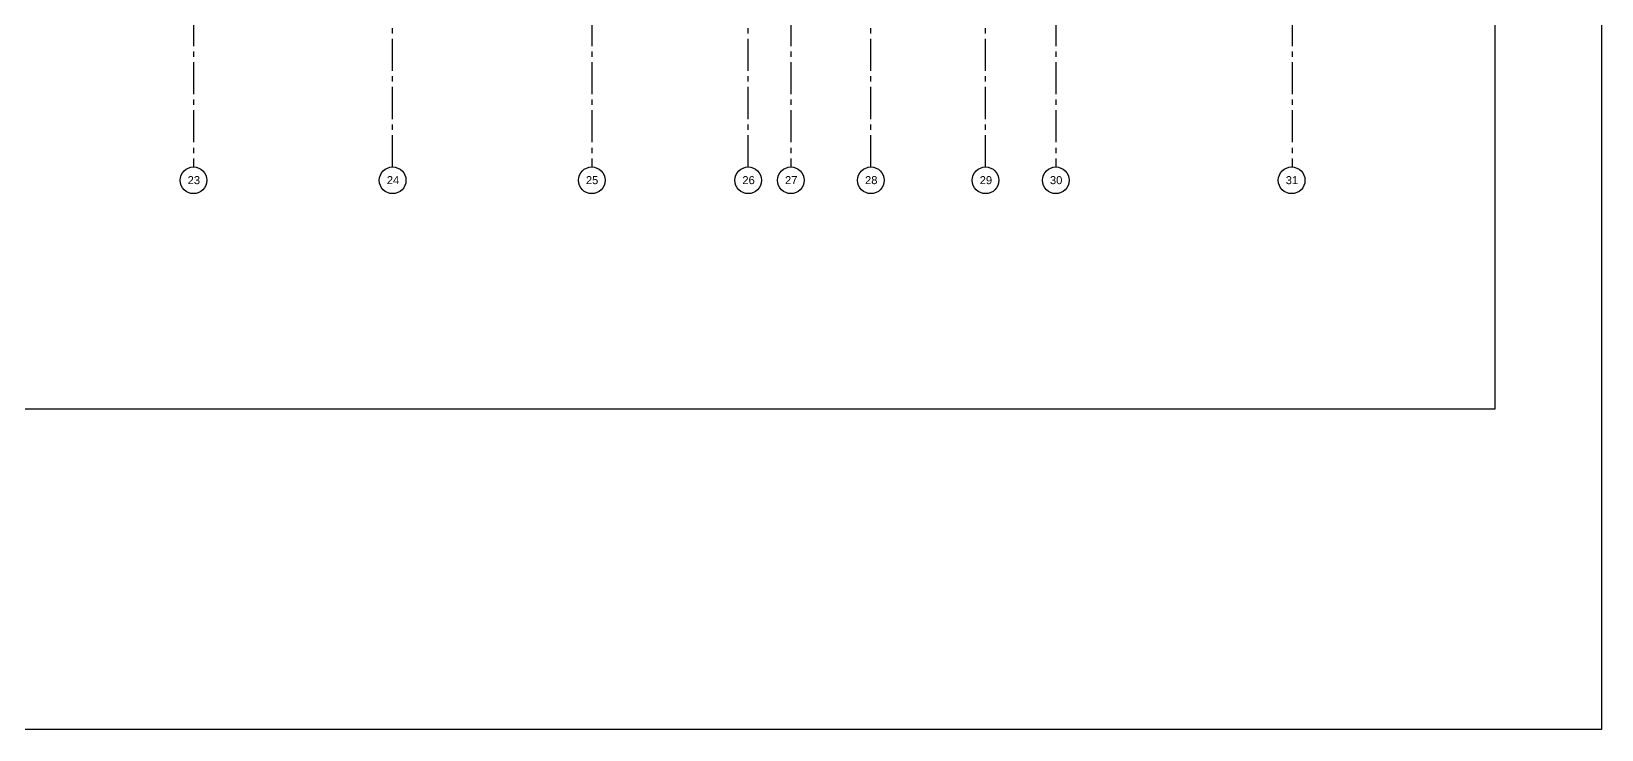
# Model space of a CAD drawing. Header units: inches. Extents: x -19 to 4048, y 0 to 3185.
# Drawn here: x 2282 to 4048, y 0 to 785 of the extents above; entities that cross this region are included whole.
import ezdxf
from ezdxf.enums import TextEntityAlignment as Align

# ---------------------------------------------------------------- set-up
doc = ezdxf.new("R2010")
doc.units = ezdxf.units.IN
doc.header["$LTSCALE"] = 48
doc.header["$MEASUREMENT"] = 0
doc.linetypes.add('CENTER2', pattern=[1.125, 0.75, -0.125, 0.125, -0.125])
for name, color, linetype in [('_0_Objects', 8, 'Continuous'), ('A-Grid(3-32)', 8, 'CENTER2'), ('S-Grid-Iden', 8, 'Continuous')]:
    doc.layers.add(name, color=color, linetype=linetype)
doc.layers.add('A-ANNO-NPLT', color=8, linetype='Continuous', plot=False)
doc.styles.get("Standard").update_dxf_attribs({"font": 'arial.ttf'})

# ---------------------------------------------------------------- blocks, each defined once
blk = doc.blocks.new('Column Bubble')
blk.add_circle((-0.004, -0.002), 0.156)
blk.add_attdef('XX', text='', height=0.0938).set_placement((0, 0), align=Align.MIDDLE_CENTER)
blk = doc.blocks.new('LOWER LEVEL - STRUCTURAL GRID')
at = {"layer": 'A-Grid(3-32)'}
for p, q in [((-1551.5, -7402), (-1551.5, -9409.8)), ((-1327.5, -9409.8), (-1327.5, -7402)), ((-1103.5, -7402), (-1103.5, -9409.8)), ((-927.5, -9409.8), (-927.5, -7402)), ((-879.5, -7402), (-879.5, -9409.8)), ((-789.5, -9409.8), (-789.5, -7402)), ((-660.5, -9409.8), (-660.5, -7402)), ((-581.5, -7402), (-581.5, -9409.8)), ((-315.5, -7402), (-315.5, -9409.8))]:
    blk.add_line(p, q, dxfattribs=at)
at = {"layer": 'S-Grid-Iden', "xscale": 96, "yscale": 96, "zscale": 96}
for p, values in [((-1551.1, -9424.5), {'XX': '23'}), ((-1327.1, -9424.5), {'XX': '24'}), ((-1103.1, -9424.5), {'XX': '25'}), ((-927.1, -9424.5), {'XX': '26'}), ((-879.1, -9424.5), {'XX': '27'}), ((-789.1, -9424.5), {'XX': '28'}), ((-660.1, -9424.5), {'XX': '29'}), ((-581.1, -9424.5), {'XX': '30'}), ((-315.8, -9424.5), {'XX': '31'})]:
    blk.add_blockref('Column Bubble', p, dxfattribs=at).add_auto_attribs(values)

msp = doc.modelspace()

# ---------------------------------------------------------------- linework, layer by layer
at = {"layer": 'A-ANNO-NPLT'}
for points in [[(0, 0), (0, 2976), (4048, 2976), (4048, 0)], [(120, 360), (120, 2616), (3928, 2616), (3928, 360)]]:
    msp.add_lwpolyline(points, close=True, dxfattribs=at)

# ---------------------------------------------------------------- block references
at = {"layer": '_0_Objects'}
msp.add_blockref('LOWER LEVEL - STRUCTURAL GRID', (4015.5, 10042), dxfattribs=at)

doc.saveas('drawing.dxf')
